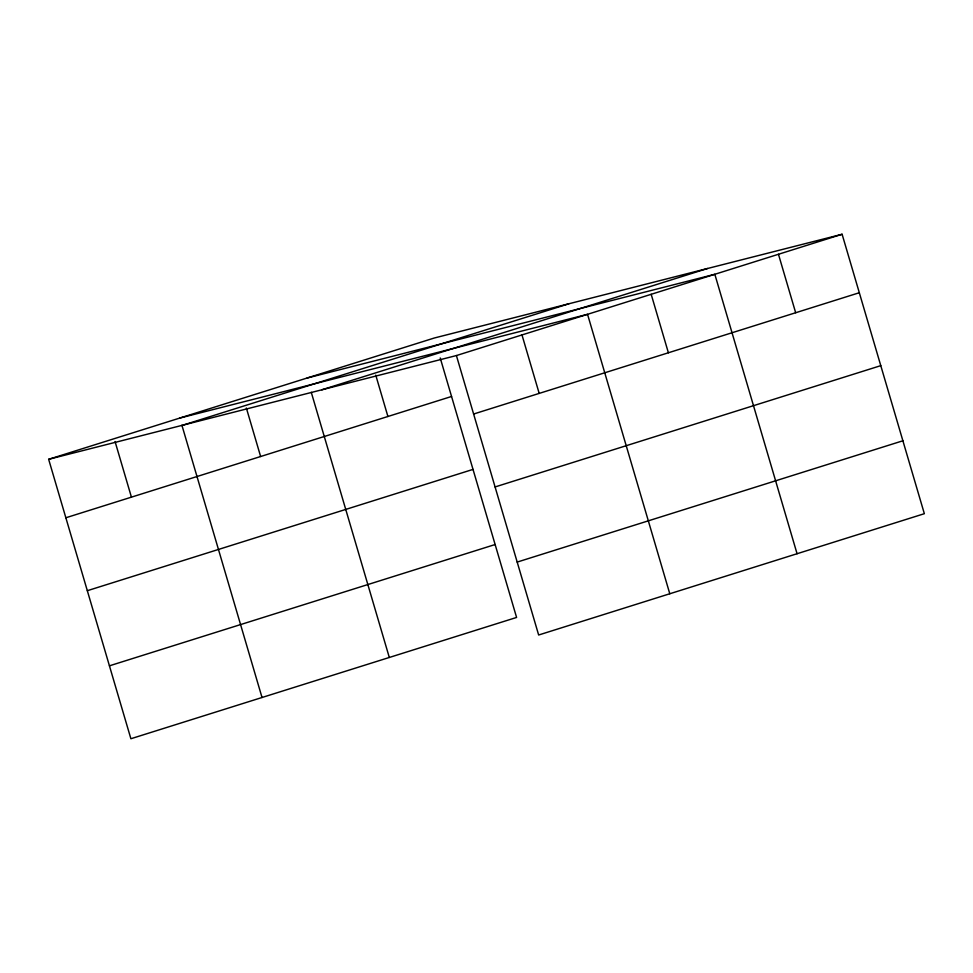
<?xml version="1.0" encoding="UTF-8"?>
<svg xmlns="http://www.w3.org/2000/svg" width="973" height="973" viewBox="0 0 973 973"><rect width="100%" height="100%" fill="white"/><g stroke="black" fill="none" stroke-linecap="round" stroke-linejoin="round"><path stroke-width="1.46" d="M48.65 459.305L434.347 337.996L842.107 234.262L924.35 513.695L538.653 635.004L456.41 355.559L48.65 459.305L130.893 738.738L516.59 617.441L440.222 357.967M183.216 425.067L568.901 303.771M321.844 389.796L707.541 268.487M456.41 355.559L842.107 234.262M65.86 517.77L451.557 396.473M473.62 414.024L859.317 292.727M87.327 590.696L473.012 469.4M495.075 486.95L880.772 365.653M109.438 665.824L495.135 544.527M517.198 562.078L902.883 440.781M307.067 378.035L714.827 274.289L797.069 553.734M179.786 418.062L587.546 314.315L669.789 593.761M778.461 254.269L795.671 312.747M651.18 294.296L668.39 352.773M521.978 334.931L539.188 393.408M375.748 375.128L387.911 416.493M311.263 392.289L389.309 657.468M246.364 408.028L260.63 456.519M181.89 425.189L262.029 697.507M115.057 441.535L131.428 497.154"/></g></svg>
